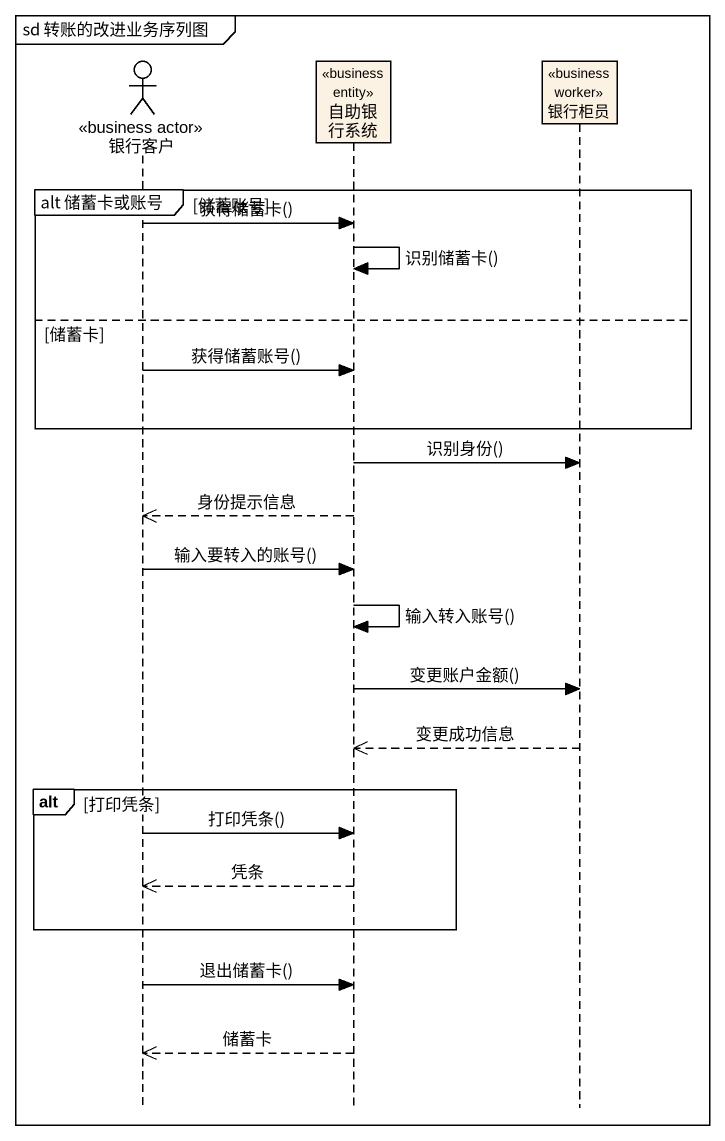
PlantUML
@startuml
mainframe sd 转账的改进业务序列图
hide footbox
actor 银行客户 <<business actor>>
participant 自助银行系统 <<business entity>>
participant 银行柜员 <<business worker>>

group alt 储蓄卡或账号 [储蓄账号]
  银行客户 -> 自助银行系统 : 获得储蓄卡()
  自助银行系统 -> 自助银行系统 : 识别储蓄卡()
else 储蓄卡
  银行客户 -> 自助银行系统 : 获得储蓄账号()
end
自助银行系统 -> 银行柜员 : 识别身份()
自助银行系统 -->> 银行客户 : 身份提示信息
银行客户 -> 自助银行系统 : 输入要转入的账号()
自助银行系统 -> 自助银行系统 : 输入转入账号()
自助银行系统 -> 银行柜员 : 变更账户金额()
银行柜员 -->> 自助银行系统 : 变更成功信息
alt 打印凭条
  银行客户 -> 自助银行系统 : 打印凭条()
  自助银行系统 -->> 银行客户 : 凭条
end
银行客户 -> 自助银行系统 : 退出储蓄卡()
自助银行系统 -->> 银行客户 : 储蓄卡
@enduml
